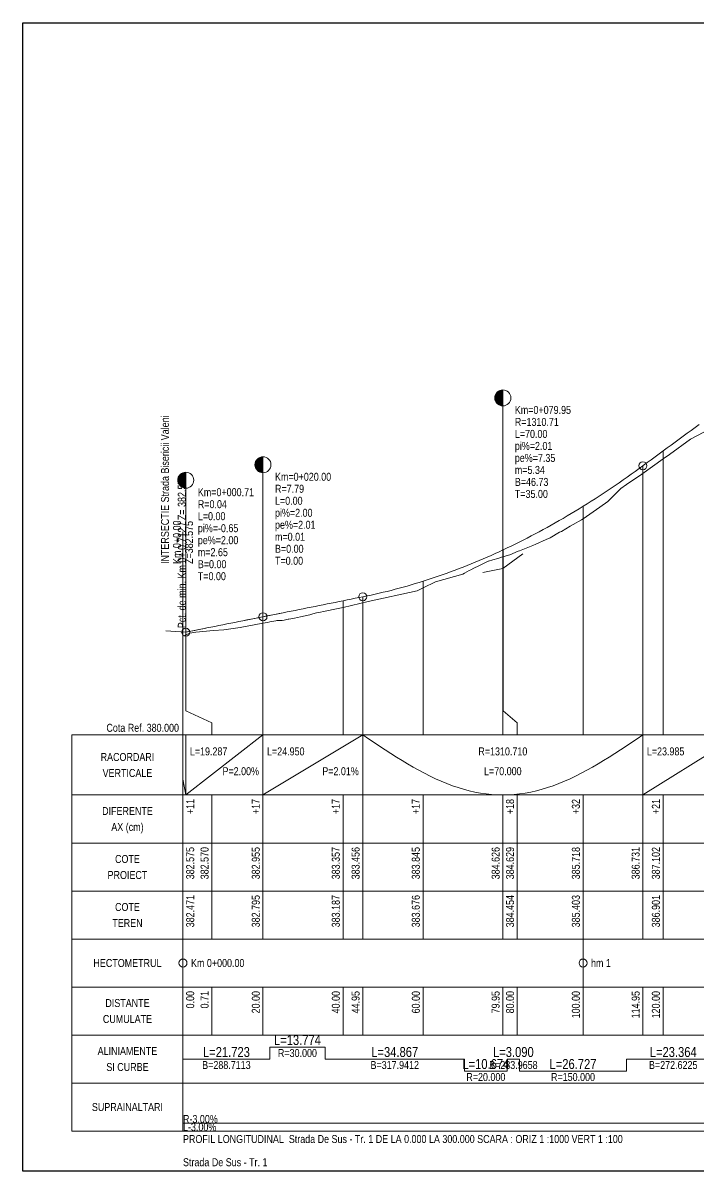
# Model space of a CAD drawing. Extents: x -600 to 1621, y -3670 to 287.
# Drawn here: x 0 to 168.7, y -1835 to -1548 of the extents above; entities that cross this region are included whole.
import ezdxf
from ezdxf.enums import TextEntityAlignment as Align

# ---------------------------------------------------------------- set-up
doc = ezdxf.new("R2010")
doc.units = 0
doc.layers.add('ARD-No Plot', color=7, linetype='Continuous', lineweight=0, plot=False)
doc.layers.add('Cartus', color=8, linetype='Continuous')
for name, color, linetype, lineweight in [('L-C. Ref', 7, 'Continuous', 0), ('L-cote-ex', 7, 'Continuous', 0), ('L-Cote-Pr', 7, 'Continuous', 0), ('L-Curbe', 7, 'Continuous', 0), ('L-Cut-Fill', 7, 'Continuous', 0), ('L-Design', 7, 'Continuous', 0), ('L-Exist', 7, 'Continuous', 0), ('L-Intersectii', 7, 'Continuous', 0), ('L-LINES', 7, 'Continuous', 0), ('L-Min-Max', 7, 'Continuous', 0), ('L-Pante-Tran', 7, 'Continuous', 0), ('L-rac-Vert', 7, 'Continuous', 0), ('L-TEXT', 7, 'Continuous', 0)]:
    doc.layers.add(name, color=color, linetype=linetype, lineweight=lineweight)
doc.styles.add('Arial', font='arial.ttf', dxfattribs={"width": 0.8})

# ---------------------------------------------------------------- blocks, each defined once
blk = doc.blocks.new('A3_TRANSV_ALIN_TIRENA')
at = {"layer": 'Cartus'}
blk.add_lwpolyline([(0, 0), (0, 287), (345, 287), (345, 0)], close=True, dxfattribs=at)

msp = doc.modelspace()

# ---------------------------------------------------------------- linework, layer by layer
at = {"layer": 'L-Curbe'}
for p, q in [((61.72, -1807.04), (61.72, -1804.04)), ((61.72, -1804.04), (75.5, -1804.04)), ((75.5, -1804.04), (75.5, -1807.04)), ((40, -1807.04), (61.72, -1807.04)), ((75.5, -1807.04), (110.36, -1807.04)), ((110.36, -1807.04), (110.36, -1810.04)), ((121.04, -1810.04), (121.04, -1807.04)), ((121.04, -1807.04), (124.13, -1807.04)), ((124.13, -1807.04), (124.13, -1810.04)), ((150.85, -1810.04), (150.85, -1807.04)), ((150.85, -1807.04), (174.22, -1807.04)), ((110.36, -1810.04), (121.04, -1810.04)), ((124.13, -1810.04), (150.85, -1810.04))]:
    msp.add_line(p, q, dxfattribs=at)
at = {"layer": 'L-Design'}
msp.add_lwpolyline([(40, -1700.29), (40.71, -1700.34), (41, -1700.28), (42, -1700.08), (43, -1699.88), (44, -1699.68), (45, -1699.48), (46, -1699.28), (47, -1699.08), (48, -1698.89), (49, -1698.69), (50, -1698.49), (51, -1698.29), (52, -1698.09), (53, -1697.89), (54, -1697.69), (55, -1697.49), (56, -1697.29), (57, -1697.09), (58, -1696.89), (59, -1696.69), (60, -1696.49), (61, -1696.29), (62, -1696.09), (63, -1695.89), (64, -1695.69), (65, -1695.49), (66, -1695.29), (67, -1695.09), (68, -1694.88), (69, -1694.68), (70, -1694.48), (71, -1694.28), (72, -1694.08), (73, -1693.88), (74, -1693.68), (75, -1693.48), (76, -1693.28), (77, -1693.08), (78, -1692.88), (79, -1692.68), (80, -1692.48), (81, -1692.27), (82, -1692.07), (83, -1691.87), (84, -1691.67), (84.95, -1691.48), (85, -1691.47), (86, -1691.27), (87, -1691.05), (88, -1690.83), (89, -1690.61), (90, -1690.37), (91, -1690.13), (92, -1689.88), (93, -1689.62), (94, -1689.35), (95, -1689.08), (96, -1688.8), (97, -1688.51), (98, -1688.21), (99, -1687.91), (100, -1687.6), (101, -1687.28), (102, -1686.95), (103, -1686.61), (104, -1686.27), (105, -1685.92), (106, -1685.56), (107, -1685.2), (108, -1684.83), (109, -1684.45), (110, -1684.06), (111, -1683.66), (112, -1683.26), (113, -1682.85), (114, -1682.43), (115, -1682), (116, -1681.57), (117, -1681.13), (118, -1680.68), (119, -1680.22), (119.95, -1679.78), (120, -1679.76), (121, -1679.28), (122, -1678.81), (123, -1678.32), (124, -1677.82), (125, -1677.32), (126, -1676.81), (127, -1676.29), (128, -1675.77), (129, -1675.23), (130, -1674.69), (131, -1674.15), (132, -1673.59), (133, -1673.03), (134, -1672.45), (135, -1671.88), (136, -1671.29), (137, -1670.69), (138, -1670.09), (139, -1669.48), (140, -1668.87), (141, -1668.24), (142, -1667.61), (143, -1666.97), (144, -1666.32), (145, -1665.67), (146, -1665), (147, -1664.33), (148, -1663.66), (149, -1662.97), (150, -1662.28), (151, -1661.58), (152, -1660.87), (153, -1660.15), (154, -1659.43), (154.95, -1658.73), (155, -1658.7), (156, -1657.96), (157, -1657.23), (158, -1656.49), (159, -1655.76), (160, -1655.02), (161, -1654.29), (162, -1653.55), (163, -1652.82), (164, -1652.08), (165, -1651.35), (166, -1650.61), (167, -1649.88), (168, -1649.14), (169, -1648.41)], dxfattribs=at)
at = {"layer": 'L-Exist'}
for p, q in [((166.86, -1652.05), (171.81, -1649.48)), ((161.6, -1655.89), (166.86, -1652.05)), ((160, -1657.03), (161.6, -1655.89)), ((154.73, -1660.81), (160, -1657.03)), ((150.85, -1663.45), (154.73, -1660.81)), ((147.51, -1666.36), (149.45, -1664.39)), ((149.45, -1664.39), (150.85, -1663.45)), ((146.22, -1667.66), (147.51, -1666.36)), ((140.83, -1671.43), (144.17, -1669.09)), ((144.17, -1669.09), (146.22, -1667.66)), ((137.49, -1673.45), (139.61, -1672.29)), ((139.61, -1672.29), (140, -1672.01)), ((140, -1672.01), (140.83, -1671.43)), ((131.76, -1676.72), (134.15, -1675.37)), ((134.15, -1675.37), (134.58, -1675.13)), ((134.58, -1675.13), (136.82, -1673.81)), ((136.82, -1673.81), (137.49, -1673.45)), ((125.79, -1679.35), (127.47, -1678.66)), ((127.47, -1678.66), (128.24, -1678.34)), ((128.24, -1678.34), (130.81, -1677.16)), ((130.81, -1677.16), (131.76, -1676.72)), ((118.67, -1681.89), (119.21, -1681.74)), ((119.21, -1681.74), (119.85, -1681.54)), ((119.85, -1681.54), (120, -1681.5)), ((120, -1681.5), (121.04, -1681.2)), ((121.04, -1681.2), (121.69, -1681.02)), ((121.69, -1681.02), (123.76, -1680.12)), ((123.76, -1680.12), (124.13, -1679.98)), ((124.13, -1679.98), (125.79, -1679.35)), ((111.91, -1684.77), (112.74, -1684.34)), ((112.74, -1684.34), (113.92, -1683.75)), ((113.92, -1683.75), (115.11, -1683.17)), ((115.11, -1683.17), (116.29, -1682.61)), ((116.29, -1682.61), (116.33, -1682.59)), ((116.33, -1682.59), (117.48, -1682.24)), ((117.48, -1682.24), (118.67, -1681.89)), ((103.12, -1687.74), (109.91, -1685.84)), ((109.91, -1685.84), (110.36, -1685.59)), ((110.36, -1685.59), (111.55, -1684.96)), ((111.55, -1684.96), (111.91, -1684.77)), ((86.29, -1692.71), (98.51, -1690.02)), ((98.51, -1690.02), (100, -1689.29)), ((100, -1689.29), (103.12, -1687.74)), ((80, -1694.17), (86.29, -1692.71)), ((69.83, -1696.41), (70.91, -1696.15)), ((70.91, -1696.15), (71.7, -1695.97)), ((71.7, -1695.97), (72.44, -1695.77)), ((72.44, -1695.77), (73.4, -1695.51)), ((73.4, -1695.51), (73.97, -1695.39)), ((73.97, -1695.39), (75.5, -1695.09)), ((75.5, -1695.09), (78.4, -1694.54)), ((78.4, -1694.54), (80, -1694.17)), ((54.33, -1699.15), (60, -1698.09)), ((60, -1698.09), (61.11, -1697.88)), ((61.11, -1697.88), (61.72, -1697.77)), ((61.72, -1697.77), (63.25, -1697.49)), ((63.25, -1697.49), (63.48, -1697.45)), ((63.48, -1697.45), (64.78, -1697.38)), ((64.78, -1697.38), (65.31, -1697.36)), ((65.31, -1697.36), (66.31, -1697.12)), ((66.31, -1697.12), (66.42, -1697.1)), ((66.42, -1697.1), (67.84, -1696.8)), ((67.84, -1696.8), (69.38, -1696.49)), ((69.38, -1696.49), (69.83, -1696.41)), ((40, -1701.33), (41.7, -1700.58)), ((40, -1701.33), (40, -1701.33)), ((40, -1701.33), (40, -1701.33)), ((41.7, -1700.58), (43.23, -1700.34)), ((43.23, -1700.34), (47.65, -1699.88)), ((47.65, -1699.88), (50.18, -1699.78)), ((50.18, -1699.78), (54.33, -1699.15))]:
    msp.add_line(p, q, dxfattribs=at)
at = {"layer": 'L-Intersectii'}
msp.add_line((40, -1710.29), (40, -1675.29), dxfattribs=at)
at = {"layer": 'L-LINES'}
for p, q in [((160, -1726.04), (160, -1655.02)), ((154.95, -1726.04), (154.95, -1658.73)), ((140, -1726.04), (140, -1668.87)), ((119.95, -1726.04), (119.95, -1679.78)), ((120, -1720.04), (120, -1679.76)), ((100, -1726.04), (100, -1687.6)), ((80, -1726.04), (80, -1692.48)), ((84.95, -1726.04), (84.95, -1691.48)), ((60, -1726.04), (60, -1696.49)), ((40, -1726.04), (40, -1700.29)), ((40.71, -1720.04), (40.71, -1700.34)), ((47.2, -1723.04), (40.71, -1720.04)), ((123.55, -1723.04), (120, -1720.04)), ((47.2, -1726.04), (47.2, -1723.04)), ((123.55, -1726.04), (123.55, -1723.04)), ((12.24, -1741.04), (12.24, -1726.04)), ((12.24, -1726.04), (40, -1726.04)), ((40, -1726.04), (340, -1726.04)), ((40, -1741.04), (40, -1726.04)), ((12.24, -1753.04), (12.24, -1741.04)), ((12.24, -1741.04), (40, -1741.04)), ((40, -1741.04), (12.24, -1741.04)), ((40, -1741.04), (340, -1741.04)), ((40, -1753.04), (40, -1741.04)), ((40, -1741.04), (340, -1741.04)), ((40, -1753.04), (40, -1741.04)), ((47.2, -1753.04), (47.2, -1741.04)), ((60, -1753.04), (60, -1741.04)), ((80, -1753.04), (80, -1741.04)), ((84.95, -1753.04), (84.95, -1741.04)), ((100, -1753.04), (100, -1741.04)), ((119.95, -1753.04), (119.95, -1741.04)), ((123.55, -1753.04), (123.55, -1741.04)), ((140, -1753.04), (140, -1741.04)), ((154.95, -1753.04), (154.95, -1741.04)), ((160, -1753.04), (160, -1741.04)), ((12.24, -1765.04), (12.24, -1753.04)), ((12.24, -1753.04), (40, -1753.04)), ((40, -1753.04), (12.24, -1753.04)), ((40, -1753.04), (340, -1753.04)), ((40, -1753.04), (340, -1753.04)), ((40, -1765.04), (40, -1753.04)), ((47.2, -1765.04), (47.2, -1753.04)), ((60, -1765.04), (60, -1753.04)), ((80, -1765.04), (80, -1753.04)), ((84.95, -1765.04), (84.95, -1753.04)), ((100, -1765.04), (100, -1753.04)), ((119.95, -1765.04), (119.95, -1753.04)), ((123.55, -1765.04), (123.55, -1753.04)), ((140, -1765.04), (140, -1753.04)), ((154.95, -1765.04), (154.95, -1753.04)), ((160, -1765.04), (160, -1753.04)), ((12.24, -1777.04), (12.24, -1765.04)), ((12.24, -1765.04), (40, -1765.04)), ((40, -1765.04), (12.24, -1765.04)), ((40, -1765.04), (340, -1765.04)), ((40, -1765.04), (340, -1765.04)), ((40, -1777.04), (40, -1765.04)), ((47.2, -1777.04), (47.2, -1765.04)), ((60, -1777.04), (60, -1765.04)), ((80, -1777.04), (80, -1765.04)), ((84.95, -1777.04), (84.95, -1765.04)), ((100, -1777.04), (100, -1765.04)), ((119.95, -1777.04), (119.95, -1765.04)), ((123.55, -1777.04), (123.55, -1765.04)), ((140, -1777.04), (140, -1765.04)), ((154.95, -1777.04), (154.95, -1765.04)), ((160, -1777.04), (160, -1765.04)), ((12.24, -1789.04), (12.24, -1777.04)), ((12.24, -1777.04), (40, -1777.04)), ((40, -1777.04), (12.24, -1777.04)), ((40, -1777.04), (340, -1777.04)), ((40, -1789.04), (40, -1777.04)), ((40, -1789.04), (40, -1777.04)), ((40, -1777.04), (340, -1777.04)), ((140, -1789.04), (140, -1777.04)), ((12.24, -1801.04), (12.24, -1789.04)), ((12.24, -1789.04), (40, -1789.04)), ((40, -1789.04), (12.24, -1789.04)), ((40, -1789.04), (340, -1789.04)), ((40, -1789.04), (340, -1789.04)), ((40, -1801.04), (40, -1789.04)), ((47.2, -1801.04), (47.2, -1789.04)), ((60, -1801.04), (60, -1789.04)), ((80, -1801.04), (80, -1789.04)), ((84.95, -1801.04), (84.95, -1789.04)), ((100, -1801.04), (100, -1789.04)), ((119.95, -1801.04), (119.95, -1789.04)), ((123.55, -1801.04), (123.55, -1789.04)), ((140, -1801.04), (140, -1789.04)), ((154.95, -1801.04), (154.95, -1789.04)), ((160, -1801.04), (160, -1789.04)), ((12.24, -1813.04), (12.24, -1801.04)), ((12.24, -1801.04), (40, -1801.04)), ((40, -1801.04), (12.24, -1801.04)), ((40, -1801.04), (340, -1801.04)), ((40, -1813.04), (40, -1801.04)), ((40, -1801.04), (340, -1801.04)), ((12.24, -1825.04), (12.24, -1813.04)), ((12.24, -1813.04), (40, -1813.04)), ((40, -1813.04), (12.24, -1813.04)), ((40, -1813.04), (340, -1813.04)), ((40, -1825.04), (40, -1813.04)), ((40, -1813.04), (340, -1813.04)), ((40, -1825.04), (12.24, -1825.04)), ((40, -1825.04), (340, -1825.04))]:
    msp.add_line(p, q, dxfattribs=at)
for centre in [(40, -1783.04), (140, -1783.04)]:
    msp.add_circle(centre, 1, dxfattribs=at)
at = {"layer": 'L-Pante-Tran'}
for p, q in [((40, -1823.04), (60, -1823.04)), ((40, -1823.04), (60, -1823.04)), ((60, -1823.04), (80, -1823.04)), ((60, -1823.04), (80, -1823.04)), ((80, -1823.04), (100, -1823.04)), ((80, -1823.04), (100, -1823.04)), ((100, -1823.04), (120, -1823.04)), ((100, -1823.04), (120, -1823.04)), ((120, -1823.04), (140, -1823.04)), ((120, -1823.04), (140, -1823.04)), ((140, -1823.04), (160, -1823.04)), ((140, -1823.04), (160, -1823.04)), ((160, -1823.04), (180, -1823.04)), ((160, -1823.04), (180, -1823.04))]:
    msp.add_line(p, q, dxfattribs=at)
at = {"layer": 'L-rac-Vert'}
for p, q in [((117.96, -1641.54), (117.96, -1642.02)), ((117.96, -1641.62), (117.96, -1641.94)), ((117.98, -1641.47), (117.98, -1642.09)), ((117.99, -1641.39), (117.99, -1642.17)), ((118.01, -1641.31), (118.01, -1642.25)), ((118.03, -1641.24), (118.03, -1642.32)), ((118.05, -1641.16), (118.05, -1642.4)), ((118.07, -1641.09), (118.07, -1642.47)), ((118.1, -1641.01), (118.1, -1642.55)), ((118.13, -1640.94), (118.13, -1642.62)), ((118.17, -1640.87), (118.17, -1642.69)), ((118.21, -1640.8), (118.21, -1642.76)), ((118.25, -1640.74), (118.25, -1642.82)), ((118.29, -1640.67), (118.29, -1642.89)), ((118.33, -1640.6), (118.33, -1642.96)), ((118.38, -1640.54), (118.38, -1643.02)), ((118.43, -1640.48), (118.43, -1643.08)), ((118.48, -1640.42), (118.48, -1643.14)), ((118.54, -1640.37), (118.54, -1643.19)), ((118.59, -1640.31), (118.59, -1643.25)), ((118.65, -1640.26), (118.65, -1643.3)), ((118.71, -1640.21), (118.71, -1643.35)), ((118.78, -1640.16), (118.78, -1643.4)), ((118.84, -1640.12), (118.84, -1643.44)), ((118.91, -1640.07), (118.91, -1643.49)), ((118.97, -1640.04), (118.97, -1643.52)), ((119.04, -1640), (119.04, -1643.56)), ((119.11, -1639.96), (119.11, -1643.6)), ((119.19, -1639.93), (119.19, -1643.63)), ((119.26, -1639.9), (119.26, -1643.66)), ((119.33, -1639.88), (119.33, -1643.68)), ((119.41, -1639.86), (119.41, -1643.7)), ((119.48, -1639.84), (119.48, -1643.72)), ((119.56, -1639.82), (119.56, -1643.74)), ((119.64, -1639.8), (119.64, -1643.76)), ((119.72, -1639.79), (119.72, -1643.77)), ((119.79, -1639.79), (119.79, -1643.77)), ((119.87, -1639.78), (119.87, -1643.78)), ((119.95, -1684.45), (119.95, -1639.78)), ((117.95, -1641.7), (117.95, -1641.86)), ((58, -1658.41), (58, -1658.57)), ((58.01, -1658.26), (58.01, -1658.73)), ((58.01, -1658.33), (58.01, -1658.65)), ((58.02, -1658.18), (58.02, -1658.8)), ((58.04, -1658.1), (58.04, -1658.88)), ((58.06, -1658.02), (58.06, -1658.96)), ((58.08, -1657.95), (58.08, -1659.03)), ((58.1, -1657.87), (58.1, -1659.11)), ((58.12, -1657.8), (58.12, -1659.18)), ((58.15, -1657.73), (58.15, -1659.26)), ((58.18, -1657.65), (58.18, -1659.33)), ((58.22, -1657.58), (58.22, -1659.4)), ((58.26, -1657.51), (58.26, -1659.47)), ((58.29, -1657.45), (58.29, -1659.54)), ((58.34, -1657.38), (58.34, -1659.6)), ((58.38, -1657.32), (58.38, -1659.67)), ((58.43, -1657.25), (58.43, -1659.73)), ((58.48, -1657.19), (58.48, -1659.79)), ((58.53, -1657.13), (58.53, -1659.85)), ((58.59, -1657.08), (58.59, -1659.91)), ((58.64, -1657.02), (58.64, -1659.96)), ((58.7, -1656.97), (58.7, -1660.01)), ((58.76, -1656.92), (58.76, -1660.06)), ((58.82, -1656.87), (58.82, -1660.11)), ((58.89, -1656.83), (58.89, -1660.15)), ((58.96, -1656.79), (58.96, -1660.2)), ((59.02, -1656.75), (59.02, -1660.24)), ((59.09, -1656.71), (59.09, -1660.27)), ((59.16, -1656.67), (59.16, -1660.31)), ((59.23, -1656.64), (59.23, -1660.34)), ((59.31, -1656.61), (59.31, -1660.37)), ((59.38, -1656.59), (59.38, -1660.39)), ((59.46, -1656.57), (59.46, -1660.42)), ((59.53, -1656.55), (59.53, -1660.44)), ((59.61, -1656.53), (59.61, -1660.45)), ((59.69, -1656.52), (59.69, -1660.47)), ((59.76, -1656.51), (59.76, -1660.48)), ((59.84, -1656.5), (59.84, -1660.49)), ((59.92, -1656.49), (59.92, -1660.49)), ((60, -1696.49), (60, -1656.49)), ((38.81, -1661.72), (38.81, -1662.96)), ((38.84, -1661.65), (38.84, -1663.03)), ((38.86, -1661.57), (38.86, -1663.1)), ((38.9, -1661.5), (38.9, -1663.18)), ((38.93, -1661.43), (38.93, -1663.25)), ((38.97, -1661.36), (38.97, -1663.32)), ((39.01, -1661.29), (39.01, -1663.38)), ((39.05, -1661.23), (39.05, -1663.45)), ((39.09, -1661.16), (39.09, -1663.52)), ((39.14, -1661.1), (39.14, -1663.58)), ((39.19, -1661.04), (39.19, -1663.64)), ((39.24, -1660.98), (39.24, -1663.7)), ((39.3, -1660.93), (39.3, -1663.75)), ((39.35, -1660.87), (39.35, -1663.81)), ((39.41, -1660.82), (39.41, -1663.86)), ((39.47, -1660.77), (39.47, -1663.91)), ((39.54, -1660.72), (39.54, -1663.96)), ((39.6, -1660.68), (39.6, -1664)), ((39.67, -1660.63), (39.67, -1664.04)), ((39.73, -1660.59), (39.73, -1664.08)), ((39.8, -1660.56), (39.8, -1664.12)), ((39.87, -1660.52), (39.87, -1664.16)), ((39.95, -1660.49), (39.95, -1664.19)), ((40.02, -1660.46), (40.02, -1664.22)), ((40.09, -1660.44), (40.09, -1664.24)), ((40.17, -1660.41), (40.17, -1664.26)), ((40.24, -1660.39), (40.24, -1664.28)), ((40.32, -1660.38), (40.32, -1664.3)), ((40.4, -1660.36), (40.4, -1664.31)), ((40.48, -1660.35), (40.48, -1664.33)), ((40.55, -1660.35), (40.55, -1664.33)), ((40.63, -1660.34), (40.63, -1664.34)), ((40.71, -1700.34), (40.71, -1660.34)), ((38.71, -1662.26), (38.71, -1662.42)), ((38.72, -1662.18), (38.72, -1662.5)), ((38.73, -1662.1), (38.73, -1662.57)), ((38.74, -1662.03), (38.74, -1662.65)), ((38.75, -1661.95), (38.75, -1662.73)), ((38.77, -1661.87), (38.77, -1662.81)), ((38.79, -1661.8), (38.79, -1662.88)), ((119.95, -1684.45), (124.95, -1680.78)), ((114.95, -1685.46), (119.95, -1684.45)), ((60, -1696.49), (65, -1695.49)), ((55, -1697.49), (60, -1696.49)), ((35.71, -1700.01), (40.71, -1700.34)), ((40.71, -1700.34), (45.71, -1699.34)), ((40.71, -1741.04), (40.71, -1726.04)), ((40.71, -1741.04), (40.71, -1726.04)), ((40.71, -1726.99), (40.71, -1726.04)), ((40.71, -1726.04), (40.71, -1726.99)), ((40.71, -1741.04), (60, -1726.04)), ((40.71, -1727.92), (40.71, -1726.99)), ((40.71, -1726.99), (40.71, -1727.92)), ((60, -1741.04), (60, -1726.04)), ((60, -1741.04), (60, -1726.04)), ((60, -1726.99), (60, -1726.04)), ((60, -1726.04), (60, -1726.99)), ((60, -1741.04), (84.95, -1726.04)), ((60, -1727.92), (60, -1726.99)), ((60, -1726.99), (60, -1727.92)), ((84.95, -1741.04), (84.95, -1726.04)), ((86.35, -1726.99), (84.95, -1726.04)), ((87.75, -1727.92), (86.35, -1726.99)), ((153.55, -1726.99), (152.15, -1727.92)), ((154.95, -1726.04), (153.55, -1726.99)), ((154.95, -1741.04), (154.95, -1726.04)), ((154.95, -1741.04), (178.94, -1726.04)), ((40.71, -1728.85), (40.71, -1727.92)), ((40.71, -1727.92), (40.71, -1728.85)), ((40.71, -1729.77), (40.71, -1728.85)), ((40.71, -1728.85), (40.71, -1729.77)), ((40.71, -1730.68), (40.71, -1729.77)), ((40.71, -1729.77), (40.71, -1730.68)), ((60, -1728.85), (60, -1727.92)), ((60, -1727.92), (60, -1728.85)), ((60, -1729.77), (60, -1728.85)), ((60, -1728.85), (60, -1729.77)), ((60, -1730.68), (60, -1729.77)), ((60, -1729.77), (60, -1730.68)), ((89.15, -1728.85), (87.75, -1727.92)), ((90.55, -1729.77), (89.15, -1728.85)), ((91.95, -1730.68), (90.55, -1729.77)), ((149.35, -1729.77), (147.95, -1730.68)), ((150.75, -1728.85), (149.35, -1729.77)), ((152.15, -1727.92), (150.75, -1728.85)), ((40.71, -1731.57), (40.71, -1730.68)), ((40.71, -1730.68), (40.71, -1731.57)), ((40.71, -1732.43), (40.71, -1731.57)), ((40.71, -1731.57), (40.71, -1732.43)), ((40.71, -1733.27), (40.71, -1732.43)), ((40.71, -1732.43), (40.71, -1733.27)), ((40.71, -1734.08), (40.71, -1733.27)), ((40.71, -1733.27), (40.71, -1734.08)), ((60, -1731.57), (60, -1730.68)), ((60, -1730.68), (60, -1731.57)), ((60, -1732.43), (60, -1731.57)), ((60, -1731.57), (60, -1732.43)), ((60, -1733.27), (60, -1732.43)), ((60, -1732.43), (60, -1733.27)), ((60, -1734.08), (60, -1733.27)), ((60, -1733.27), (60, -1734.08)), ((93.35, -1731.57), (91.95, -1730.68)), ((94.75, -1732.43), (93.35, -1731.57)), ((96.15, -1733.27), (94.75, -1732.43)), ((97.55, -1734.08), (96.15, -1733.27)), ((143.75, -1733.27), (142.35, -1734.08)), ((145.15, -1732.43), (143.75, -1733.27)), ((146.55, -1731.57), (145.15, -1732.43)), ((147.95, -1730.68), (146.55, -1731.57)), ((40.71, -1734.86), (40.71, -1734.08)), ((40.71, -1734.08), (40.71, -1734.86)), ((40.71, -1735.61), (40.71, -1734.86)), ((40.71, -1734.86), (40.71, -1735.61)), ((40.71, -1736.31), (40.71, -1735.61)), ((40.71, -1735.61), (40.71, -1736.31)), ((40.71, -1736.98), (40.71, -1736.31)), ((40.71, -1736.31), (40.71, -1736.98)), ((60, -1734.86), (60, -1734.08)), ((60, -1734.08), (60, -1734.86)), ((60, -1735.61), (60, -1734.86)), ((60, -1734.86), (60, -1735.61)), ((60, -1736.31), (60, -1735.61)), ((60, -1735.61), (60, -1736.31)), ((60, -1736.98), (60, -1736.31)), ((60, -1736.31), (60, -1736.98)), ((98.95, -1734.86), (97.55, -1734.08)), ((100.35, -1735.61), (98.95, -1734.86)), ((101.75, -1736.31), (100.35, -1735.61)), ((103.15, -1736.98), (101.75, -1736.31)), ((138.15, -1736.31), (136.75, -1736.98)), ((139.55, -1735.61), (138.15, -1736.31)), ((140.95, -1734.86), (139.55, -1735.61)), ((142.35, -1734.08), (140.95, -1734.86)), ((40, -1737.05), (40.71, -1741.04)), ((40.71, -1737.6), (40.71, -1736.98)), ((40.71, -1736.98), (40.71, -1737.6)), ((40.71, -1738.18), (40.71, -1737.6)), ((40.71, -1737.6), (40.71, -1738.18)), ((40.71, -1738.71), (40.71, -1738.18)), ((40.71, -1738.18), (40.71, -1738.71)), ((40.71, -1739.19), (40.71, -1738.71)), ((40.71, -1738.71), (40.71, -1739.19)), ((40.71, -1739.62), (40.71, -1739.19)), ((40.71, -1739.19), (40.71, -1739.62)), ((60, -1737.6), (60, -1736.98)), ((60, -1736.98), (60, -1737.6)), ((60, -1738.18), (60, -1737.6)), ((60, -1737.6), (60, -1738.18)), ((60, -1738.71), (60, -1738.18)), ((60, -1738.18), (60, -1738.71)), ((60, -1739.19), (60, -1738.71)), ((60, -1738.71), (60, -1739.19)), ((60, -1739.62), (60, -1739.19)), ((60, -1739.19), (60, -1739.62)), ((104.55, -1737.6), (103.15, -1736.98)), ((105.95, -1738.18), (104.55, -1737.6)), ((107.35, -1738.71), (105.95, -1738.18)), ((108.75, -1739.19), (107.35, -1738.71)), ((110.15, -1739.62), (108.75, -1739.19)), ((131.15, -1739.19), (129.75, -1739.62)), ((132.55, -1738.71), (131.15, -1739.19)), ((133.95, -1738.18), (132.55, -1738.71)), ((135.35, -1737.6), (133.95, -1738.18)), ((136.75, -1736.98), (135.35, -1737.6)), ((40.71, -1739.99), (40.71, -1739.62)), ((40.71, -1739.62), (40.71, -1739.99)), ((40.71, -1740.31), (40.71, -1739.99)), ((40.71, -1739.99), (40.71, -1740.31)), ((40.71, -1740.57), (40.71, -1740.31)), ((40.71, -1740.31), (40.71, -1740.57)), ((40.71, -1740.78), (40.71, -1740.57)), ((40.71, -1740.57), (40.71, -1740.78)), ((40.71, -1740.93), (40.71, -1740.78)), ((40.71, -1740.78), (40.71, -1740.93)), ((40.71, -1741.01), (40.71, -1740.93)), ((40.71, -1740.93), (40.71, -1741.01)), ((40.71, -1741.04), (40.71, -1741.01)), ((40.71, -1741.01), (40.71, -1741.04)), ((60, -1739.99), (60, -1739.62)), ((60, -1739.62), (60, -1739.99)), ((60, -1740.31), (60, -1739.99)), ((60, -1739.99), (60, -1740.31)), ((60, -1740.57), (60, -1740.31)), ((60, -1740.31), (60, -1740.57)), ((60, -1740.78), (60, -1740.57)), ((60, -1740.57), (60, -1740.78)), ((60, -1740.93), (60, -1740.78)), ((60, -1740.78), (60, -1740.93)), ((60, -1741.01), (60, -1740.93)), ((60, -1740.93), (60, -1741.01)), ((60, -1741.04), (60, -1741.01)), ((60, -1741.01), (60, -1741.04)), ((111.55, -1739.99), (110.15, -1739.62)), ((112.95, -1740.31), (111.55, -1739.99)), ((114.35, -1740.57), (112.95, -1740.31)), ((115.75, -1740.78), (114.35, -1740.57)), ((117.15, -1740.93), (115.75, -1740.78)), ((118.55, -1741.01), (117.15, -1740.93)), ((119.95, -1741.04), (118.55, -1741.01)), ((121.35, -1741.01), (119.95, -1741.04)), ((122.75, -1740.93), (121.35, -1741.01)), ((124.15, -1740.78), (122.75, -1740.93)), ((125.55, -1740.57), (124.15, -1740.78)), ((126.95, -1740.31), (125.55, -1740.57)), ((128.35, -1739.99), (126.95, -1740.31)), ((129.75, -1739.62), (128.35, -1739.99))]:
    msp.add_line(p, q, dxfattribs=at)
for centre, radius in [((119.95, -1641.78), 2), ((60, -1658.49), 2), ((154.95, -1658.73), 1), ((40.71, -1662.34), 2), ((84.95, -1691.48), 1), ((60, -1696.49), 1), ((60, -1696.49), 1), ((40.71, -1700.34), 1), ((40.71, -1700.34), 1)]:
    msp.add_circle(centre, radius, dxfattribs=at)

# ---------------------------------------------------------------- block references
at = {"layer": 'L-LINES'}
msp.add_blockref('A3_TRANSV_ALIN_TIRENA', (0, -1835.04), dxfattribs=at)

# ---------------------------------------------------------------- texts
at = {"layer": 'ARD-No Plot', "style": 'Arial', "width": 0.8}
msp.add_text('Strada De Sus - Tr. 1', height=2, dxfattribs=at).set_placement((40, -1833.84))
at = {"layer": 'L-C. Ref', "style": 'Arial', "width": 0.8}
msp.add_text('Cota Ref. 380.000', height=2, dxfattribs=at).set_placement((39, -1725.24), align=Align.RIGHT)
at = {"layer": 'L-cote-ex', "style": 'Arial', "width": 0.8}
for s, p in [('382.471', (42.8, -1766.04)), ('382.471', (42.8, -1766.04)), ('382.471', (42.8, -1766.04)), ('382.795', (59.2, -1766.04)), ('383.187', (79.2, -1766.04)), ('383.676', (99.2, -1766.04)), ('384.454', (122.75, -1766.04)), ('385.403', (139.2, -1766.04)), ('386.901', (159.2, -1766.04))]:
    msp.add_text(s, height=2, rotation=90, dxfattribs=at).set_placement(p, align=Align.RIGHT)
at = {"layer": 'L-Cote-Pr', "style": 'Arial', "width": 0.8}
for s, p in [('COTE', (26.12, -1758.04)), ('PROIECT', (26.12, -1762.04))]:
    msp.add_text(s, height=2, dxfattribs=at).set_placement(p, align=Align.CENTER)
for s, p in [('382.575', (42.8, -1754.04)), ('382.570', (46.4, -1754.04)), ('382.955', (59.2, -1754.04)), ('383.357', (79.2, -1754.04)), ('383.456', (84.15, -1754.04)), ('383.845', (99.2, -1754.04)), ('384.626', (119.15, -1754.04)), ('384.629', (122.75, -1754.04)), ('385.718', (139.2, -1754.04)), ('386.731', (154.15, -1754.04)), ('387.102', (159.2, -1754.04))]:
    msp.add_text(s, height=2, rotation=90, dxfattribs=at).set_placement(p, align=Align.RIGHT)
at = {"layer": 'L-Cut-Fill', "style": 'Arial', "width": 0.8}
for s, p in [('DIFERENTE', (26.12, -1746.04)), ('AX (cm)', (26.12, -1750.04))]:
    msp.add_text(s, height=2, dxfattribs=at).set_placement(p, align=Align.CENTER)
for s, p in [('+11', (42.8, -1742.04)), ('+17', (59.2, -1742.04)), ('+17', (79.2, -1742.04)), ('+17', (99.2, -1742.04)), ('+18', (122.75, -1742.04)), ('+32', (139.2, -1742.04)), ('+21', (159.2, -1742.04))]:
    msp.add_text(s, height=2, rotation=90, dxfattribs=at).set_placement(p, align=Align.RIGHT)
at = {"layer": 'L-Intersectii', "style": 'Arial', "width": 0.8}
for s, p in [('INTERSECTIE Strada Bisericii Valeni', (36.5, -1683.29)), ('Km 0+0.00', (39.5, -1683.29)), ('Z=382.575', (42.5, -1683.29))]:
    msp.add_text(s, height=2, rotation=90, dxfattribs=at).set_placement(p)
at = {"layer": 'L-Min-Max', "style": 'Arial', "width": 0.8}
msp.add_text('Pct. de min. Km 0+ 0.712 / Z= 382.570', height=2, rotation=90, dxfattribs=at).set_placement((40.71, -1699.34))
at = {"layer": 'L-rac-Vert', "style": 'Arial', "width": 0.8}
for s, p in [('Km=0+079.95', (122.95, -1645.78)), ('R=1310.71', (122.95, -1648.78)), ('L=70.00', (122.95, -1651.78)), ('pi%=2.01', (122.95, -1654.78)), ('pe%=7.35', (122.95, -1657.78)), ('m=5.34', (122.95, -1660.78)), ('Km=0+020.00', (63, -1662.49)), ('Km=0+000.71', (43.71, -1666.34)), ('R=7.79', (63, -1665.49)), ('B=46.73', (122.95, -1663.78)), ('R=0.04', (43.71, -1669.34)), ('L=0.00', (63, -1668.49)), ('T=35.00', (122.95, -1666.78)), ('L=0.00', (43.71, -1672.34)), ('pi%=2.00', (63, -1671.49)), ('pe%=2.01', (63, -1674.49)), ('pi%=-0.65', (43.71, -1675.34)), ('m=0.01', (63, -1677.49)), ('pe%=2.00', (43.71, -1678.34)), ('B=0.00', (63, -1680.49)), ('m=2.65', (43.71, -1681.34)), ('T=0.00', (63, -1683.49)), ('B=0.00', (43.71, -1684.34)), ('T=0.00', (43.71, -1687.34)), ('L=19.287', (41.71, -1731.14)), ('L=24.950', (61, -1731.14)), ('L=23.985', (155.95, -1731.14))]:
    msp.add_text(s, height=2, dxfattribs=at).set_placement(p)
for s, p in [('RACORDARI', (26.12, -1732.54)), ('R=1310.710', (119.95, -1731.14)), ('VERTICALE', (26.12, -1736.54)), ('L=70.000', (119.95, -1736.09))]:
    msp.add_text(s, height=2, dxfattribs=at).set_placement(p, align=Align.CENTER)
for s, p in [('P=2.00%', (59, -1736.09)), ('P=2.01%', (83.95, -1736.09))]:
    msp.add_text(s, height=2, dxfattribs=at).set_placement(p, align=Align.RIGHT)
at = {"layer": 'L-TEXT', "style": 'Arial', "width": 0.8}
for s, p in [('COTE', (26.12, -1770.04)), ('TEREN', (26.12, -1774.04)), ('HECTOMETRUL', (26.12, -1784.04)), ('DISTANTE', (26.12, -1794.04)), ('CUMULATE', (26.12, -1798.04)), ('ALINIAMENTE', (26.12, -1806.04)), ('SI CURBE', (26.12, -1810.04)), ('SUPRAINALTARI', (26.12, -1820.04))]:
    msp.add_text(s, height=2, dxfattribs=at).set_placement(p, align=Align.CENTER)
for s, p in [('Km 0+000.00', (42, -1784.04)), ('hm 1', (142, -1784.04)), ('R-3.00%', (40, -1823.04)), ('L-3.00%', (40, -1825.04)), ('PROFIL LONGITUDINAL  Strada De Sus - Tr. 1 DE LA 0.000 LA 300.000 SCARA : ORIZ 1 :1000 VERT 1 :100', (40, -1828.04))]:
    msp.add_text(s, height=2, dxfattribs=at).set_placement(p)
for s, p in [('0.00', (42.8, -1790.04)), ('0.71', (46.4, -1790.04)), ('20.00', (59.2, -1790.04)), ('40.00', (79.2, -1790.04)), ('44.95', (84.15, -1790.04)), ('60.00', (99.2, -1790.04)), ('79.95', (119.15, -1790.04)), ('80.00', (122.75, -1790.04)), ('100.00', (139.2, -1790.04)), ('114.95', (154.15, -1790.04)), ('120.00', (159.2, -1790.04))]:
    msp.add_text(s, height=2, rotation=90, dxfattribs=at).set_placement(p, align=Align.RIGHT)
for s, height, p in [('L=13.774', 2.5, (68.61, -1803.54)), ('L=21.723', 2.5, (50.86, -1806.54)), ('R=30.000', 2, (68.61, -1806.54)), ('L=34.867', 2.5, (92.93, -1806.54)), ('L=3.090', 2.5, (122.58, -1806.54)), ('L=23.364', 2.5, (162.54, -1806.54)), ('B=288.7113', 2, (50.86, -1809.54)), ('B=317.9412', 2, (92.93, -1809.54)), ('L=10.674', 2.5, (115.7, -1809.54)), ('B=283.9658', 2, (122.58, -1809.54)), ('L=26.727', 2.5, (137.49, -1809.54)), ('B=272.6225', 2, (162.54, -1809.54)), ('R=20.000', 2, (115.7, -1812.54)), ('R=150.000', 2, (137.49, -1812.54))]:
    msp.add_text(s, height=height, rotation=0, dxfattribs=at).set_placement(p, align=Align.CENTER)

doc.saveas('drawing.dxf')
